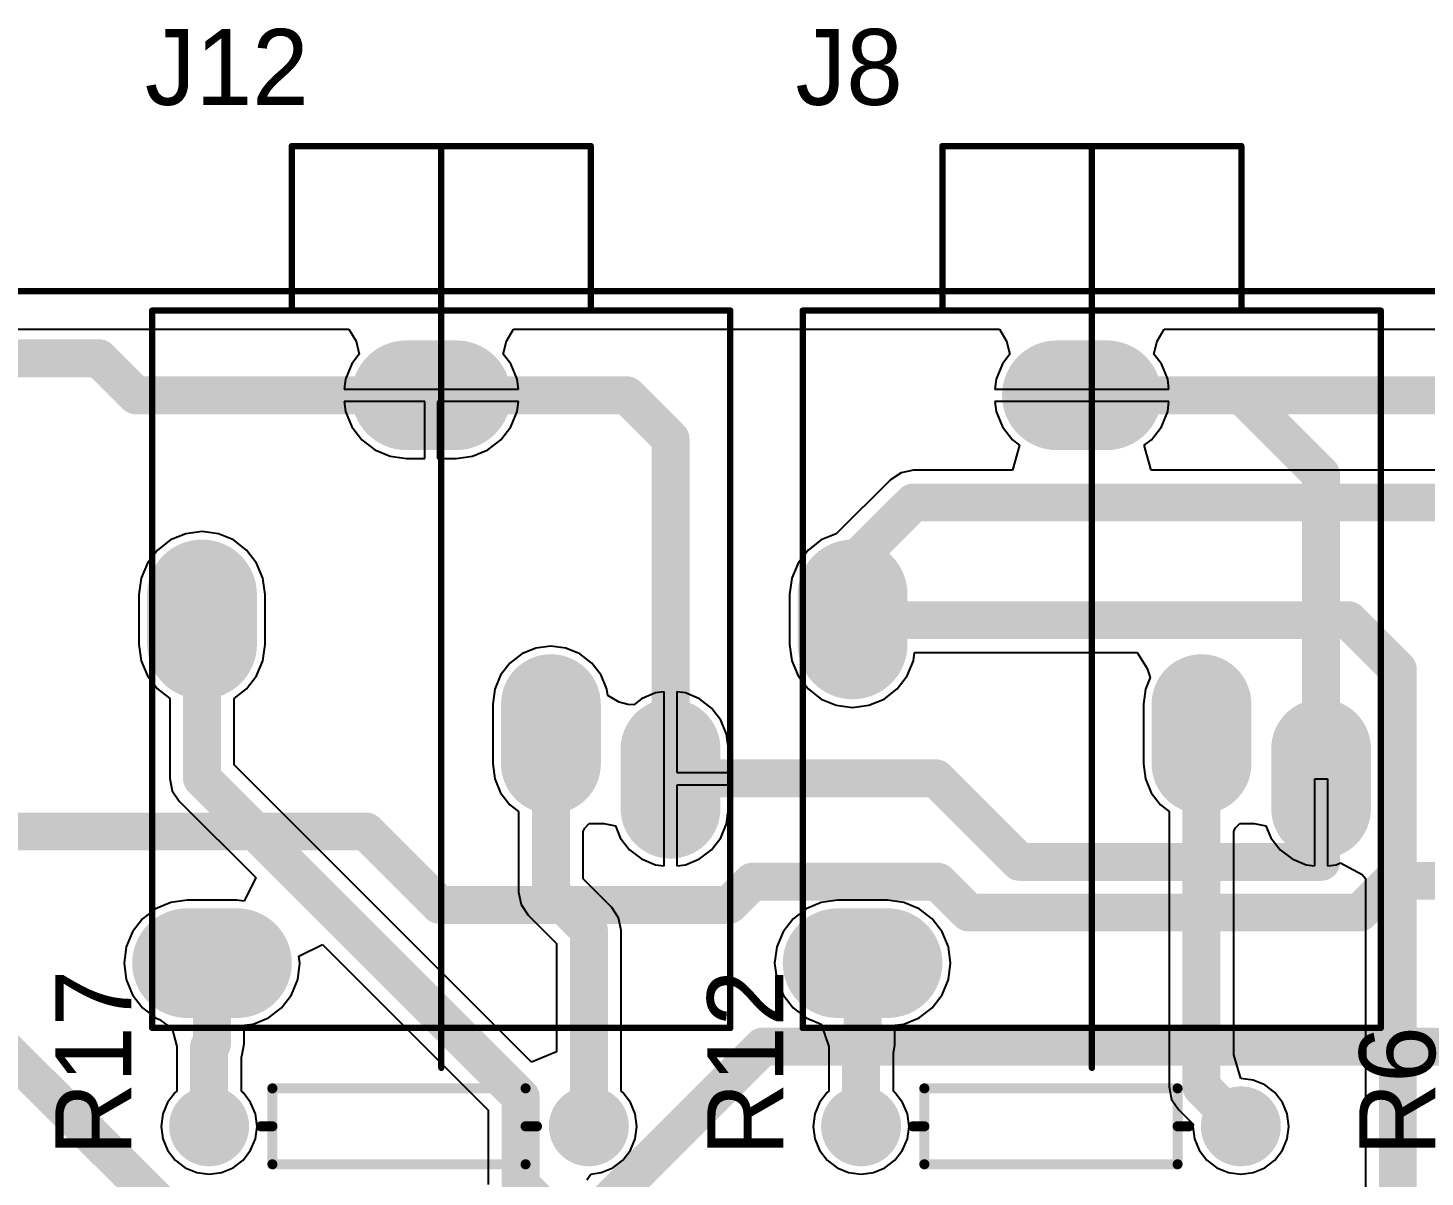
# Model space of a CAD drawing. Header units: millimetres. Extents: x 2.82 to 7.12, y 0.77 to 5.15.
# Drawn here: x 3.882 to 4.986, y 4.245 to 5.153 of the extents above; entities that cross this region are included whole.
import ezdxf

# ---------------------------------------------------------------- set-up
doc = ezdxf.new("R2010")
doc.units = ezdxf.units.MM
doc.header["$MEASUREMENT"] = 0
for name, color, linetype in [('BottomLayer', 5, 'Continuous'), ('BottomSolder', 6, 'Continuous'), ('Mechanical1', 6, 'Continuous'), ('MultiLayer', 9, 'Continuous'), ('PadHoleLayer', 156, 'Continuous'), ('TopLayer', 1, 'Continuous'), ('TopOverlay', 2, 'Continuous'), ('TopSolder', 216, 'Continuous')]:
    doc.layers.add(name, color=color, linetype=linetype)

# ---------------------------------------------------------------- blocks, each defined once
blk = doc.blocks.new('SJ1_3515_32')
at = {"layer": 'BottomLayer'}
for points, const_width in [([(0.0472, 0.4252), (0.0472, 0.3858)], 0.0787), ([(0.3386, 0.4134), (0.2992, 0.4134)], 0.0787), ([(0.4961, 0.252), (0.4961, 0.2126)], 0.0787), ([(0.252, 0.1378), (0.2047, 0.1378)], 0.0709), ([(0.2165, 0.0433), (0.1693, 0.0433)], 0.0709)]:
    blk.add_lwpolyline(points, dxfattribs=dict(at, const_width=const_width))
for points, const_width in [([(0.0276, 0.4252, 1), (0.0669, 0.4252, 1)], 0.0394), ([(0.2795, 0.4134, 1), (0.3189, 0.4134, 1)], 0.0394), ([(0.3189, 0.4134, 1), (0.3583, 0.4134, 1)], 0.0394), ([(0.0276, 0.3858, 1), (0.0669, 0.3858, 1)], 0.0394), ([(0.4764, 0.252, 1), (0.5157, 0.252, 1)], 0.0394), ([(0.4764, 0.2126, 1), (0.5157, 0.2126, 1)], 0.0394), ([(0.187, 0.1378, 1), (0.2224, 0.1378, 1)], 0.0354), ([(0.2343, 0.1378, 1), (0.2697, 0.1378, 1)], 0.0354), ([(0.1516, 0.0433, 1), (0.187, 0.0433, 1)], 0.0354), ([(0.1988, 0.0433, 1), (0.2343, 0.0433, 1)], 0.0354)]:
    blk.add_lwpolyline(points, format="xyb", close=True, dxfattribs=dict(at, const_width=const_width))
at = {"layer": 'BottomSolder'}
for points, const_width in [([(0.0472, 0.4252), (0.0472, 0.3858)], 0.0867), ([(0.3386, 0.4134), (0.2992, 0.4134)], 0.0867), ([(0.4961, 0.252), (0.4961, 0.2126)], 0.0867), ([(0.252, 0.1378), (0.2047, 0.1378)], 0.0789), ([(0.2165, 0.0433), (0.1693, 0.0433)], 0.0789)]:
    blk.add_lwpolyline(points, dxfattribs=dict(at, const_width=const_width))
for points, const_width in [([(0.0256, 0.4252, 1), (0.0689, 0.4252, 1)], 0.0434), ([(0.2775, 0.4134, 1), (0.3209, 0.4134, 1)], 0.0434), ([(0.3169, 0.4134, 1), (0.3603, 0.4134, 1)], 0.0434), ([(0.0256, 0.3858, 1), (0.0689, 0.3858, 1)], 0.0434), ([(0.4744, 0.252, 1), (0.5177, 0.252, 1)], 0.0434), ([(0.4744, 0.2126, 1), (0.5177, 0.2126, 1)], 0.0434), ([(0.185, 0.1378, 1), (0.2244, 0.1378, 1)], 0.0394), ([(0.2323, 0.1378, 1), (0.2717, 0.1378, 1)], 0.0394), ([(0.1496, 0.0433, 1), (0.189, 0.0433, 1)], 0.0394), ([(0.1968, 0.0433, 1), (0.2363, 0.0433, 1)], 0.0394)]:
    blk.add_lwpolyline(points, format="xyb", close=True, dxfattribs=dict(at, const_width=const_width))
at = {"layer": 'MultiLayer'}
for points, const_width in [([(0.0472, 0.4252), (0.0472, 0.3858)], 0.0787), ([(0.3386, 0.4134), (0.2992, 0.4134)], 0.0787), ([(0.4961, 0.252), (0.4961, 0.2126)], 0.0787), ([(0.252, 0.1378), (0.2047, 0.1378)], 0.0709), ([(0.2165, 0.0433), (0.1693, 0.0433)], 0.0709)]:
    blk.add_lwpolyline(points, dxfattribs=dict(at, const_width=const_width))
for points, const_width in [([(0.0276, 0.4252, 1), (0.0669, 0.4252, 1)], 0.0394), ([(0.2795, 0.4134, 1), (0.3189, 0.4134, 1)], 0.0394), ([(0.3189, 0.4134, 1), (0.3583, 0.4134, 1)], 0.0394), ([(0.0276, 0.3858, 1), (0.0669, 0.3858, 1)], 0.0394), ([(0.4764, 0.252, 1), (0.5157, 0.252, 1)], 0.0394), ([(0.4764, 0.2126, 1), (0.5157, 0.2126, 1)], 0.0394), ([(0.187, 0.1378, 1), (0.2224, 0.1378, 1)], 0.0354), ([(0.2343, 0.1378, 1), (0.2697, 0.1378, 1)], 0.0354), ([(0.1516, 0.0433, 1), (0.187, 0.0433, 1)], 0.0354), ([(0.1988, 0.0433, 1), (0.2343, 0.0433, 1)], 0.0354)]:
    blk.add_lwpolyline(points, format="xyb", close=True, dxfattribs=dict(at, const_width=const_width))
at = {"layer": 'PadHoleLayer'}
for points, const_width in [([(0.3041, 0.4134, 1), (0.3337, 0.4134, 1)], 0.0295), ([(0.0325, 0.4055, 1), (0.062, 0.4055, 1)], 0.0295), ([(0.4813, 0.2323, 1), (0.5108, 0.2323, 1)], 0.0295), ([(0.2146, 0.1378, 1), (0.2421, 0.1378, 1)], 0.0276), ([(0.1791, 0.0433, 1), (0.2067, 0.0433, 1)], 0.0276)]:
    blk.add_lwpolyline(points, format="xyb", close=True, dxfattribs=dict(at, const_width=const_width))
at = {"layer": 'TopLayer'}
for points, const_width in [([(0.0472, 0.4252), (0.0472, 0.3858)], 0.0787), ([(0.3386, 0.4134), (0.2992, 0.4134)], 0.0787), ([(0.4961, 0.252), (0.4961, 0.2126)], 0.0787), ([(0.252, 0.1378), (0.2047, 0.1378)], 0.0709), ([(0.2165, 0.0433), (0.1693, 0.0433)], 0.0709)]:
    blk.add_lwpolyline(points, dxfattribs=dict(at, const_width=const_width))
for points, const_width in [([(0.0276, 0.4252, 1), (0.0669, 0.4252, 1)], 0.0394), ([(0.2795, 0.4134, 1), (0.3189, 0.4134, 1)], 0.0394), ([(0.3189, 0.4134, 1), (0.3583, 0.4134, 1)], 0.0394), ([(0.0276, 0.3858, 1), (0.0669, 0.3858, 1)], 0.0394), ([(0.4764, 0.252, 1), (0.5157, 0.252, 1)], 0.0394), ([(0.4764, 0.2126, 1), (0.5157, 0.2126, 1)], 0.0394), ([(0.187, 0.1378, 1), (0.2224, 0.1378, 1)], 0.0354), ([(0.2343, 0.1378, 1), (0.2697, 0.1378, 1)], 0.0354), ([(0.1516, 0.0433, 1), (0.187, 0.0433, 1)], 0.0354), ([(0.1988, 0.0433, 1), (0.2343, 0.0433, 1)], 0.0354)]:
    blk.add_lwpolyline(points, format="xyb", close=True, dxfattribs=dict(at, const_width=const_width))
at = {"layer": 'TopOverlay', "const_width": 0.005}
for points in [[(-0.0039, 0.4528), (-0.0039, -0.0039)], [(-0.0039, 0.4528), (0.563, 0.4528)], [(0.563, 0.4528), (0.563, -0.0039)], [(0.563, 0.3425), (0.6929, 0.3425)], [(0.6929, 0.3425), (0.6929, 0.1063)], [(-0.0354, 0.2244), (0.6929, 0.2244)], [(0.563, 0.1063), (0.6929, 0.1063)], [(-0.0039, -0.0039), (0.563, -0.0039)]]:
    blk.add_lwpolyline(points, dxfattribs=at)
at = {"layer": 'TopOverlay', "const_width": 0.0025}
for points in [[(-0.0052, 0.4528, 1), (-0.0027, 0.4528, 1)], [(-0.0052, 0.4528, 1), (-0.0027, 0.4528, 1)], [(0.5617, 0.4528, 1), (0.5642, 0.4528, 1)], [(0.5617, 0.4528, 1), (0.5642, 0.4528, 1)], [(0.5617, 0.3425, 1), (0.5642, 0.3425, 1)], [(0.6917, 0.3425, 1), (0.6942, 0.3425, 1)], [(0.6917, 0.3425, 1), (0.6942, 0.3425, 1)], [(-0.0367, 0.2244, 1), (-0.0342, 0.2244, 1)], [(0.6917, 0.2244, 1), (0.6942, 0.2244, 1)], [(0.5617, 0.1063, 1), (0.5642, 0.1063, 1)], [(0.6917, 0.1063, 1), (0.6942, 0.1063, 1)], [(0.6917, 0.1063, 1), (0.6942, 0.1063, 1)], [(-0.0052, -0.0039, 1), (-0.0027, -0.0039, 1)], [(-0.0052, -0.0039, 1), (-0.0027, -0.0039, 1)], [(0.5617, -0.0039, 1), (0.5642, -0.0039, 1)], [(0.5617, -0.0039, 1), (0.5642, -0.0039, 1)]]:
    blk.add_lwpolyline(points, format="xyb", close=True, dxfattribs=at)
at = {"layer": 'TopSolder'}
for points, const_width in [([(0.0472, 0.4252), (0.0472, 0.3858)], 0.0867), ([(0.3386, 0.4134), (0.2992, 0.4134)], 0.0867), ([(0.4961, 0.252), (0.4961, 0.2126)], 0.0867), ([(0.252, 0.1378), (0.2047, 0.1378)], 0.0789), ([(0.2165, 0.0433), (0.1693, 0.0433)], 0.0789)]:
    blk.add_lwpolyline(points, dxfattribs=dict(at, const_width=const_width))
for points, const_width in [([(0.0256, 0.4252, 1), (0.0689, 0.4252, 1)], 0.0434), ([(0.2775, 0.4134, 1), (0.3209, 0.4134, 1)], 0.0434), ([(0.3169, 0.4134, 1), (0.3603, 0.4134, 1)], 0.0434), ([(0.0256, 0.3858, 1), (0.0689, 0.3858, 1)], 0.0434), ([(0.4744, 0.252, 1), (0.5177, 0.252, 1)], 0.0434), ([(0.4744, 0.2126, 1), (0.5177, 0.2126, 1)], 0.0434), ([(0.185, 0.1378, 1), (0.2244, 0.1378, 1)], 0.0394), ([(0.2323, 0.1378, 1), (0.2717, 0.1378, 1)], 0.0394), ([(0.1496, 0.0433, 1), (0.189, 0.0433, 1)], 0.0394), ([(0.1968, 0.0433, 1), (0.2363, 0.0433, 1)], 0.0394)]:
    blk.add_lwpolyline(points, format="xyb", close=True, dxfattribs=dict(at, const_width=const_width))
blk = doc.blocks.new('SJ1_3515_36')
at = {"layer": 'BottomLayer'}
for points, const_width in [([(0.0472, 0.4252), (0.0472, 0.3858)], 0.0787), ([(0.3386, 0.4134), (0.2992, 0.4134)], 0.0787), ([(0.4961, 0.252), (0.4961, 0.2126)], 0.0787), ([(0.252, 0.1378), (0.2047, 0.1378)], 0.0709), ([(0.2165, 0.0433), (0.1693, 0.0433)], 0.0709)]:
    blk.add_lwpolyline(points, dxfattribs=dict(at, const_width=const_width))
for points, const_width in [([(0.0276, 0.4252, 1), (0.0669, 0.4252, 1)], 0.0394), ([(0.2795, 0.4134, 1), (0.3189, 0.4134, 1)], 0.0394), ([(0.3189, 0.4134, 1), (0.3583, 0.4134, 1)], 0.0394), ([(0.0276, 0.3858, 1), (0.0669, 0.3858, 1)], 0.0394), ([(0.4764, 0.252, 1), (0.5157, 0.252, 1)], 0.0394), ([(0.4764, 0.2126, 1), (0.5157, 0.2126, 1)], 0.0394), ([(0.187, 0.1378, 1), (0.2224, 0.1378, 1)], 0.0354), ([(0.2343, 0.1378, 1), (0.2697, 0.1378, 1)], 0.0354), ([(0.1516, 0.0433, 1), (0.187, 0.0433, 1)], 0.0354), ([(0.1988, 0.0433, 1), (0.2343, 0.0433, 1)], 0.0354)]:
    blk.add_lwpolyline(points, format="xyb", close=True, dxfattribs=dict(at, const_width=const_width))
at = {"layer": 'BottomSolder'}
for points, const_width in [([(0.0472, 0.4252), (0.0472, 0.3858)], 0.0867), ([(0.3386, 0.4134), (0.2992, 0.4134)], 0.0867), ([(0.4961, 0.252), (0.4961, 0.2126)], 0.0867), ([(0.252, 0.1378), (0.2047, 0.1378)], 0.0789), ([(0.2165, 0.0433), (0.1693, 0.0433)], 0.0789)]:
    blk.add_lwpolyline(points, dxfattribs=dict(at, const_width=const_width))
for points, const_width in [([(0.0256, 0.4252, 1), (0.0689, 0.4252, 1)], 0.0434), ([(0.2775, 0.4134, 1), (0.3209, 0.4134, 1)], 0.0434), ([(0.3169, 0.4134, 1), (0.3603, 0.4134, 1)], 0.0434), ([(0.0256, 0.3858, 1), (0.0689, 0.3858, 1)], 0.0434), ([(0.4744, 0.252, 1), (0.5177, 0.252, 1)], 0.0434), ([(0.4744, 0.2126, 1), (0.5177, 0.2126, 1)], 0.0434), ([(0.185, 0.1378, 1), (0.2244, 0.1378, 1)], 0.0394), ([(0.2323, 0.1378, 1), (0.2717, 0.1378, 1)], 0.0394), ([(0.1496, 0.0433, 1), (0.189, 0.0433, 1)], 0.0394), ([(0.1968, 0.0433, 1), (0.2363, 0.0433, 1)], 0.0394)]:
    blk.add_lwpolyline(points, format="xyb", close=True, dxfattribs=dict(at, const_width=const_width))
at = {"layer": 'MultiLayer'}
for points, const_width in [([(0.0472, 0.4252), (0.0472, 0.3858)], 0.0787), ([(0.3386, 0.4134), (0.2992, 0.4134)], 0.0787), ([(0.4961, 0.252), (0.4961, 0.2126)], 0.0787), ([(0.252, 0.1378), (0.2047, 0.1378)], 0.0709), ([(0.2165, 0.0433), (0.1693, 0.0433)], 0.0709)]:
    blk.add_lwpolyline(points, dxfattribs=dict(at, const_width=const_width))
for points, const_width in [([(0.0276, 0.4252, 1), (0.0669, 0.4252, 1)], 0.0394), ([(0.2795, 0.4134, 1), (0.3189, 0.4134, 1)], 0.0394), ([(0.3189, 0.4134, 1), (0.3583, 0.4134, 1)], 0.0394), ([(0.0276, 0.3858, 1), (0.0669, 0.3858, 1)], 0.0394), ([(0.4764, 0.252, 1), (0.5157, 0.252, 1)], 0.0394), ([(0.4764, 0.2126, 1), (0.5157, 0.2126, 1)], 0.0394), ([(0.187, 0.1378, 1), (0.2224, 0.1378, 1)], 0.0354), ([(0.2343, 0.1378, 1), (0.2697, 0.1378, 1)], 0.0354), ([(0.1516, 0.0433, 1), (0.187, 0.0433, 1)], 0.0354), ([(0.1988, 0.0433, 1), (0.2343, 0.0433, 1)], 0.0354)]:
    blk.add_lwpolyline(points, format="xyb", close=True, dxfattribs=dict(at, const_width=const_width))
at = {"layer": 'PadHoleLayer'}
for points, const_width in [([(0.3041, 0.4134, 1), (0.3337, 0.4134, 1)], 0.0295), ([(0.0325, 0.4055, 1), (0.062, 0.4055, 1)], 0.0295), ([(0.4813, 0.2323, 1), (0.5108, 0.2323, 1)], 0.0295), ([(0.2146, 0.1378, 1), (0.2421, 0.1378, 1)], 0.0276), ([(0.1791, 0.0433, 1), (0.2067, 0.0433, 1)], 0.0276)]:
    blk.add_lwpolyline(points, format="xyb", close=True, dxfattribs=dict(at, const_width=const_width))
at = {"layer": 'TopLayer'}
for points, const_width in [([(0.0472, 0.4252), (0.0472, 0.3858)], 0.0787), ([(0.3386, 0.4134), (0.2992, 0.4134)], 0.0787), ([(0.4961, 0.252), (0.4961, 0.2126)], 0.0787), ([(0.252, 0.1378), (0.2047, 0.1378)], 0.0709), ([(0.2165, 0.0433), (0.1693, 0.0433)], 0.0709)]:
    blk.add_lwpolyline(points, dxfattribs=dict(at, const_width=const_width))
for points, const_width in [([(0.0276, 0.4252, 1), (0.0669, 0.4252, 1)], 0.0394), ([(0.2795, 0.4134, 1), (0.3189, 0.4134, 1)], 0.0394), ([(0.3189, 0.4134, 1), (0.3583, 0.4134, 1)], 0.0394), ([(0.0276, 0.3858, 1), (0.0669, 0.3858, 1)], 0.0394), ([(0.4764, 0.252, 1), (0.5157, 0.252, 1)], 0.0394), ([(0.4764, 0.2126, 1), (0.5157, 0.2126, 1)], 0.0394), ([(0.187, 0.1378, 1), (0.2224, 0.1378, 1)], 0.0354), ([(0.2343, 0.1378, 1), (0.2697, 0.1378, 1)], 0.0354), ([(0.1516, 0.0433, 1), (0.187, 0.0433, 1)], 0.0354), ([(0.1988, 0.0433, 1), (0.2343, 0.0433, 1)], 0.0354)]:
    blk.add_lwpolyline(points, format="xyb", close=True, dxfattribs=dict(at, const_width=const_width))
at = {"layer": 'TopOverlay', "const_width": 0.005}
for points in [[(-0.0039, 0.4528), (-0.0039, -0.0039)], [(-0.0039, 0.4528), (0.563, 0.4528)], [(0.563, 0.4528), (0.563, -0.0039)], [(0.563, 0.3425), (0.6929, 0.3425)], [(0.6929, 0.3425), (0.6929, 0.1063)], [(-0.0354, 0.2244), (0.6929, 0.2244)], [(0.563, 0.1063), (0.6929, 0.1063)], [(-0.0039, -0.0039), (0.563, -0.0039)]]:
    blk.add_lwpolyline(points, dxfattribs=at)
at = {"layer": 'TopOverlay', "const_width": 0.0025}
for points in [[(-0.0052, 0.4528, 1), (-0.0027, 0.4528, 1)], [(-0.0052, 0.4528, 1), (-0.0027, 0.4528, 1)], [(0.5617, 0.4528, 1), (0.5642, 0.4528, 1)], [(0.5617, 0.4528, 1), (0.5642, 0.4528, 1)], [(0.5617, 0.3425, 1), (0.5642, 0.3425, 1)], [(0.6917, 0.3425, 1), (0.6942, 0.3425, 1)], [(0.6917, 0.3425, 1), (0.6942, 0.3425, 1)], [(-0.0367, 0.2244, 1), (-0.0342, 0.2244, 1)], [(0.6917, 0.2244, 1), (0.6942, 0.2244, 1)], [(0.5617, 0.1063, 1), (0.5642, 0.1063, 1)], [(0.6917, 0.1063, 1), (0.6942, 0.1063, 1)], [(0.6917, 0.1063, 1), (0.6942, 0.1063, 1)], [(-0.0052, -0.0039, 1), (-0.0027, -0.0039, 1)], [(-0.0052, -0.0039, 1), (-0.0027, -0.0039, 1)], [(0.5617, -0.0039, 1), (0.5642, -0.0039, 1)], [(0.5617, -0.0039, 1), (0.5642, -0.0039, 1)]]:
    blk.add_lwpolyline(points, format="xyb", close=True, dxfattribs=at)
at = {"layer": 'TopSolder'}
for points, const_width in [([(0.0472, 0.4252), (0.0472, 0.3858)], 0.0867), ([(0.3386, 0.4134), (0.2992, 0.4134)], 0.0867), ([(0.4961, 0.252), (0.4961, 0.2126)], 0.0867), ([(0.252, 0.1378), (0.2047, 0.1378)], 0.0789), ([(0.2165, 0.0433), (0.1693, 0.0433)], 0.0789)]:
    blk.add_lwpolyline(points, dxfattribs=dict(at, const_width=const_width))
for points, const_width in [([(0.0256, 0.4252, 1), (0.0689, 0.4252, 1)], 0.0434), ([(0.2775, 0.4134, 1), (0.3209, 0.4134, 1)], 0.0434), ([(0.3169, 0.4134, 1), (0.3603, 0.4134, 1)], 0.0434), ([(0.0256, 0.3858, 1), (0.0689, 0.3858, 1)], 0.0434), ([(0.4744, 0.252, 1), (0.5177, 0.252, 1)], 0.0434), ([(0.4744, 0.2126, 1), (0.5177, 0.2126, 1)], 0.0434), ([(0.185, 0.1378, 1), (0.2244, 0.1378, 1)], 0.0394), ([(0.2323, 0.1378, 1), (0.2717, 0.1378, 1)], 0.0394), ([(0.1496, 0.0433, 1), (0.189, 0.0433, 1)], 0.0394), ([(0.1968, 0.0433, 1), (0.2363, 0.0433, 1)], 0.0394)]:
    blk.add_lwpolyline(points, format="xyb", close=True, dxfattribs=dict(at, const_width=const_width))
blk = doc.blocks.new('AXIAL_0_3_48')
at = {"layer": 'BottomLayer', "const_width": 0.0276}
for points in [[(-0.1638, 0, 1), (-0.1362, 0, 1)], [(0.1362, 0, 1), (0.1638, 0, 1)]]:
    blk.add_lwpolyline(points, format="xyb", close=True, dxfattribs=at)
at = {"layer": 'BottomSolder', "const_width": 0.0316}
for points in [[(-0.1658, 0, 1), (-0.1342, 0, 1)], [(0.1342, 0, 1), (0.1658, 0, 1)]]:
    blk.add_lwpolyline(points, format="xyb", close=True, dxfattribs=at)
at = {"layer": 'MultiLayer', "const_width": 0.0276}
for points in [[(-0.1638, 0, 1), (-0.1362, 0, 1)], [(0.1362, 0, 1), (0.1638, 0, 1)]]:
    blk.add_lwpolyline(points, format="xyb", close=True, dxfattribs=at)
at = {"layer": 'PadHoleLayer', "const_width": 0.0167}
for points in [[(-0.1584, 0, 1), (-0.1416, 0, 1)], [(0.1416, 0, 1), (0.1584, 0, 1)]]:
    blk.add_lwpolyline(points, format="xyb", close=True, dxfattribs=at)
at = {"layer": 'TopLayer', "const_width": 0.0276}
for points in [[(-0.1638, 0, 1), (-0.1362, 0, 1)], [(0.1362, 0, 1), (0.1638, 0, 1)]]:
    blk.add_lwpolyline(points, format="xyb", close=True, dxfattribs=at)
at = {"layer": 'TopOverlay', "const_width": 0.00787}
for points in [[(0.1, 0.03), (-0.1, 0.03)], [(-0.1, 0.03), (-0.1, -0.03)], [(0.1, 0.03), (0.1, 0)], [(-0.1, 0), (-0.109, 0)], [(0.1, 0), (0.1, -0.03)], [(0.109, 0), (0.1, 0)], [(0.1, -0.03), (-0.1, -0.03)]]:
    blk.add_lwpolyline(points, dxfattribs=at)
at = {"layer": 'TopOverlay', "const_width": 0.00394}
for points in [[(-0.102, 0.03, 1), (-0.098, 0.03, 1)], [(-0.102, 0.03, 1), (-0.098, 0.03, 1)], [(0.098, 0.03, 1), (0.102, 0.03, 1)], [(0.098, 0.03, 1), (0.102, 0.03, 1)], [(-0.111, 0, 1), (-0.107, 0, 1)], [(-0.102, 0, 1), (-0.098, 0, 1)], [(0.098, 0, 1), (0.102, 0, 1)], [(0.098, 0, 1), (0.102, 0, 1)], [(0.098, 0, 1), (0.102, 0, 1)], [(0.107, 0, 1), (0.111, 0, 1)], [(-0.102, -0.03, 1), (-0.098, -0.03, 1)], [(-0.102, -0.03, 1), (-0.098, -0.03, 1)], [(0.098, -0.03, 1), (0.102, -0.03, 1)], [(0.098, -0.03, 1), (0.102, -0.03, 1)]]:
    blk.add_lwpolyline(points, format="xyb", close=True, dxfattribs=at)
at = {"layer": 'TopSolder', "const_width": 0.0316}
for points in [[(-0.1658, 0, 1), (-0.1342, 0, 1)], [(0.1342, 0, 1), (0.1658, 0, 1)]]:
    blk.add_lwpolyline(points, format="xyb", close=True, dxfattribs=at)
blk = doc.blocks.new('AXIAL_0_3_53')
at = {"layer": 'BottomLayer', "const_width": 0.0276}
for points in [[(-0.1638, 0, 1), (-0.1362, 0, 1)], [(0.1362, 0, 1), (0.1638, 0, 1)]]:
    blk.add_lwpolyline(points, format="xyb", close=True, dxfattribs=at)
at = {"layer": 'BottomSolder', "const_width": 0.0316}
for points in [[(-0.1658, 0, 1), (-0.1342, 0, 1)], [(0.1342, 0, 1), (0.1658, 0, 1)]]:
    blk.add_lwpolyline(points, format="xyb", close=True, dxfattribs=at)
at = {"layer": 'MultiLayer', "const_width": 0.0276}
for points in [[(-0.1638, 0, 1), (-0.1362, 0, 1)], [(0.1362, 0, 1), (0.1638, 0, 1)]]:
    blk.add_lwpolyline(points, format="xyb", close=True, dxfattribs=at)
at = {"layer": 'PadHoleLayer', "const_width": 0.0167}
for points in [[(-0.1584, 0, 1), (-0.1416, 0, 1)], [(0.1416, 0, 1), (0.1584, 0, 1)]]:
    blk.add_lwpolyline(points, format="xyb", close=True, dxfattribs=at)
at = {"layer": 'TopLayer', "const_width": 0.0276}
for points in [[(-0.1638, 0, 1), (-0.1362, 0, 1)], [(0.1362, 0, 1), (0.1638, 0, 1)]]:
    blk.add_lwpolyline(points, format="xyb", close=True, dxfattribs=at)
at = {"layer": 'TopOverlay', "const_width": 0.00787}
for points in [[(0.1, 0.03), (-0.1, 0.03)], [(-0.1, 0.03), (-0.1, -0.03)], [(0.1, 0.03), (0.1, 0)], [(-0.1, 0), (-0.109, 0)], [(0.1, 0), (0.1, -0.03)], [(0.109, 0), (0.1, 0)], [(0.1, -0.03), (-0.1, -0.03)]]:
    blk.add_lwpolyline(points, dxfattribs=at)
at = {"layer": 'TopOverlay', "const_width": 0.00394}
for points in [[(-0.102, 0.03, 1), (-0.098, 0.03, 1)], [(-0.102, 0.03, 1), (-0.098, 0.03, 1)], [(0.098, 0.03, 1), (0.102, 0.03, 1)], [(0.098, 0.03, 1), (0.102, 0.03, 1)], [(-0.111, 0, 1), (-0.107, 0, 1)], [(-0.102, 0, 1), (-0.098, 0, 1)], [(0.098, 0, 1), (0.102, 0, 1)], [(0.098, 0, 1), (0.102, 0, 1)], [(0.098, 0, 1), (0.102, 0, 1)], [(0.107, 0, 1), (0.111, 0, 1)], [(-0.102, -0.03, 1), (-0.098, -0.03, 1)], [(-0.102, -0.03, 1), (-0.098, -0.03, 1)], [(0.098, -0.03, 1), (0.102, -0.03, 1)], [(0.098, -0.03, 1), (0.102, -0.03, 1)]]:
    blk.add_lwpolyline(points, format="xyb", close=True, dxfattribs=at)
at = {"layer": 'TopSolder', "const_width": 0.0316}
for points in [[(-0.1658, 0, 1), (-0.1342, 0, 1)], [(0.1342, 0, 1), (0.1658, 0, 1)]]:
    blk.add_lwpolyline(points, format="xyb", close=True, dxfattribs=at)

msp = doc.modelspace()

# ---------------------------------------------------------------- linework, layer by layer
at = {"layer": 'BottomLayer', "const_width": 0.03}
for points in [[(3.57, 4.892), (3.938, 4.892)], [(3.938, 4.892), (3.9673, 4.8627)], [(3.9673, 4.8627), (4.2005, 4.8627)], [(4.7144, 4.8627), (4.8407, 4.8627)], [(4.8407, 4.8627), (4.9034, 4.8)], [(4.8407, 4.8627), (5.2283, 4.8627)], [(4.9034, 4.5596), (4.9034, 4.8)], [(4.3895, 4.5596), (4.3895, 4.56)], [(4.3895, 4.56), (4.5992, 4.56)], [(4.5992, 4.56), (4.6652, 4.494)], [(4.9034, 4.494), (4.9034, 4.5596)], [(3.803, 4.518), (4.149, 4.518)], [(4.149, 4.518), (4.207, 4.46)], [(4.6652, 4.494), (4.9034, 4.494)], [(4.4357, 4.46), (4.454, 4.4783)], [(4.454, 4.4783), (4.6007, 4.4783)], [(4.6007, 4.4783), (4.625, 4.454)], [(4.934, 4.454), (4.959, 4.479)], [(4.959, 4.479), (5.15, 4.479)], [(4.207, 4.46), (4.4357, 4.46)], [(4.625, 4.454), (4.934, 4.454)], [(3.783, 4.427), (4.175, 4.035)], [(4.255, 4.1407), (4.4623, 4.348)], [(4.4623, 4.348), (6.588, 4.348)]]:
    msp.add_lwpolyline(points, dxfattribs=at)
at = {"layer": 'BottomLayer', "const_width": 0.015}
for points in [[(3.9305, 4.892, 1), (3.9455, 4.892, 1)], [(3.9305, 4.892, 1), (3.9455, 4.892, 1)], [(3.9598, 4.8627, 1), (3.9748, 4.8627, 1)], [(3.9598, 4.8627, 1), (3.9748, 4.8627, 1)], [(4.193, 4.8627, 1), (4.208, 4.8627, 1)], [(4.7069, 4.8627, 1), (4.7219, 4.8627, 1)], [(4.8332, 4.8627, 1), (4.8482, 4.8627, 1)], [(4.8332, 4.8627, 1), (4.8482, 4.8627, 1)], [(4.8332, 4.8627, 1), (4.8482, 4.8627, 1)], [(4.8959, 4.8, 1), (4.9109, 4.8, 1)], [(4.8959, 4.8, 1), (4.9109, 4.8, 1)], [(4.382, 4.56, 1), (4.397, 4.56, 1)], [(4.382, 4.56, 1), (4.397, 4.56, 1)], [(4.382, 4.5596, 1), (4.397, 4.5596, 1)], [(4.5917, 4.56, 1), (4.6067, 4.56, 1)], [(4.5917, 4.56, 1), (4.6067, 4.56, 1)], [(4.8959, 4.5596, 1), (4.9109, 4.5596, 1)], [(4.8959, 4.5596, 1), (4.9109, 4.5596, 1)], [(4.1415, 4.518, 1), (4.1565, 4.518, 1)], [(4.1415, 4.518, 1), (4.1565, 4.518, 1)], [(4.6577, 4.494, 1), (4.6727, 4.494, 1)], [(4.6577, 4.494, 1), (4.6727, 4.494, 1)], [(4.8959, 4.494, 1), (4.9109, 4.494, 1)], [(4.8959, 4.494, 1), (4.9109, 4.494, 1)], [(4.4465, 4.4783, 1), (4.4615, 4.4783, 1)], [(4.4465, 4.4783, 1), (4.4615, 4.4783, 1)], [(4.5932, 4.4783, 1), (4.6082, 4.4783, 1)], [(4.5932, 4.4783, 1), (4.6082, 4.4783, 1)], [(4.9515, 4.479, 1), (4.9665, 4.479, 1)], [(4.9515, 4.479, 1), (4.9665, 4.479, 1)], [(4.1995, 4.46, 1), (4.2145, 4.46, 1)], [(4.1995, 4.46, 1), (4.2145, 4.46, 1)], [(4.4282, 4.46, 1), (4.4432, 4.46, 1)], [(4.4282, 4.46, 1), (4.4432, 4.46, 1)], [(4.6175, 4.454, 1), (4.6325, 4.454, 1)], [(4.6175, 4.454, 1), (4.6325, 4.454, 1)], [(4.9265, 4.454, 1), (4.9415, 4.454, 1)], [(4.9265, 4.454, 1), (4.9415, 4.454, 1)], [(4.4548, 4.348, 1), (4.4698, 4.348, 1)], [(4.4548, 4.348, 1), (4.4698, 4.348, 1)]]:
    msp.add_lwpolyline(points, format="xyb", close=True, dxfattribs=at)
at = {"layer": 'Mechanical1', "const_width": 0.005}
msp.add_lwpolyline([(3.055, 4.945), (7.005, 4.945)], dxfattribs=at)
at = {"layer": 'TopLayer'}
for p, q in [((3.4924, 4.915), (4.1355, 4.915)), ((4.1355, 4.915), (4.1411, 4.9055)), ((4.2599, 4.9055), (4.2655, 4.915)), ((4.2655, 4.915), (4.6494, 4.915)), ((4.6494, 4.915), (4.655, 4.9055)), ((4.7738, 4.9055), (4.7794, 4.915)), ((4.7794, 4.915), (5.1633, 4.915)), ((4.1411, 4.9055), (4.1436, 4.8953)), ((4.2574, 4.8953), (4.2599, 4.9055)), ((4.655, 4.9055), (4.6575, 4.8953)), ((4.7713, 4.8953), (4.7738, 4.9055)), ((4.1436, 4.8953), (4.1377, 4.8876)), ((4.2633, 4.8876), (4.2574, 4.8953)), ((4.6575, 4.8953), (4.6516, 4.8876)), ((4.7772, 4.8876), (4.7713, 4.8953)), ((4.1377, 4.8876), (4.1327, 4.8756)), ((4.2683, 4.8756), (4.2633, 4.8876)), ((4.6516, 4.8876), (4.6466, 4.8756)), ((4.7822, 4.8756), (4.7772, 4.8876)), ((4.1327, 4.8756), (4.1317, 4.8677)), ((4.1317, 4.8677), (4.2005, 4.8677)), ((4.2005, 4.8677), (4.2693, 4.8677)), ((4.2693, 4.8677), (4.2683, 4.8756)), ((4.6466, 4.8756), (4.6456, 4.8677)), ((4.6456, 4.8677), (4.7144, 4.8677)), ((4.7144, 4.8677), (4.7832, 4.8677)), ((4.7832, 4.8677), (4.7822, 4.8756)), ((4.1955, 4.8577), (4.1317, 4.8577)), ((4.1317, 4.8577), (4.1327, 4.8498)), ((4.1955, 4.8129), (4.1955, 4.8577)), ((4.2693, 4.8577), (4.2055, 4.8577)), ((4.2055, 4.8577), (4.2055, 4.8129)), ((4.2683, 4.8498), (4.2693, 4.8577)), ((4.7144, 4.8577), (4.6456, 4.8577)), ((4.6456, 4.8577), (4.6466, 4.8498)), ((4.7832, 4.8577), (4.7144, 4.8577)), ((4.7822, 4.8498), (4.7832, 4.8577)), ((4.1327, 4.8498), (4.1377, 4.8378)), ((4.2633, 4.8378), (4.2683, 4.8498)), ((4.6466, 4.8498), (4.6516, 4.8378)), ((4.7772, 4.8378), (4.7822, 4.8498)), ((4.1377, 4.8378), (4.1456, 4.8275)), ((4.2554, 4.8275), (4.2633, 4.8378)), ((4.6516, 4.8378), (4.6595, 4.8275)), ((4.7693, 4.8275), (4.7772, 4.8378)), ((4.1456, 4.8275), (4.1559, 4.8196)), ((4.2451, 4.8196), (4.2554, 4.8275)), ((4.6595, 4.8275), (4.6652, 4.8232)), ((4.6652, 4.8232), (4.6597, 4.8035)), ((4.7637, 4.8232), (4.7693, 4.8275)), ((4.7692, 4.8035), (4.7637, 4.8232)), ((4.1559, 4.8196), (4.1679, 4.8146)), ((4.1679, 4.8146), (4.1808, 4.8129)), ((4.1808, 4.8129), (4.1955, 4.8129)), ((4.2055, 4.8129), (4.2202, 4.8129)), ((4.2202, 4.8129), (4.2331, 4.8146)), ((4.2331, 4.8146), (4.2451, 4.8196)), ((4.5716, 4.8015), (4.5633, 4.796)), ((4.5813, 4.8035), (4.5716, 4.8015)), ((4.6597, 4.8035), (4.5813, 4.8035)), ((5.1735, 4.8035), (4.7692, 4.8035)), ((4.5633, 4.796), (4.5206, 4.7534)), ((3.9945, 4.7484), (3.9842, 4.7404)), ((4.0065, 4.7533), (3.9945, 4.7484)), ((4.0194, 4.755), (4.0065, 4.7533)), ((4.0323, 4.7533), (4.0194, 4.755)), ((4.0443, 4.7484), (4.0323, 4.7533)), ((4.0546, 4.7404), (4.0443, 4.7484)), ((4.5084, 4.7484), (4.4981, 4.7404)), ((4.5204, 4.7533), (4.5084, 4.7484)), ((4.5206, 4.7534), (4.5204, 4.7533)), ((3.9842, 4.7404), (3.9763, 4.7301)), ((4.0625, 4.7301), (4.0546, 4.7404)), ((4.4981, 4.7404), (4.4902, 4.7301)), ((3.9763, 4.7301), (3.9713, 4.7181)), ((4.0675, 4.7181), (4.0625, 4.7301)), ((4.4902, 4.7301), (4.4852, 4.7181)), ((3.9713, 4.7181), (3.9696, 4.7052)), ((4.0692, 4.7052), (4.0675, 4.7181)), ((4.4852, 4.7181), (4.4835, 4.7052)), ((3.9696, 4.7052), (3.9696, 4.6659)), ((4.0692, 4.6659), (4.0692, 4.7052)), ((4.4835, 4.7052), (4.4835, 4.6659)), ((3.9696, 4.6659), (3.9713, 4.653)), ((4.0675, 4.653), (4.0692, 4.6659)), ((4.2721, 4.6583), (4.2626, 4.651)), ((4.2831, 4.6629), (4.2721, 4.6583)), ((4.295, 4.6644), (4.2831, 4.6629)), ((4.3069, 4.6629), (4.295, 4.6644)), ((4.3179, 4.6583), (4.3069, 4.6629)), ((4.3274, 4.651), (4.3179, 4.6583)), ((4.4835, 4.6659), (4.4852, 4.653)), ((4.5814, 4.653), (4.5823, 4.6595)), ((4.5823, 4.6595), (4.7582, 4.6595)), ((4.7582, 4.6595), (4.766, 4.6467)), ((3.9713, 4.653), (3.9763, 4.641)), ((4.0625, 4.641), (4.0675, 4.653)), ((4.2626, 4.651), (4.2553, 4.6415)), ((4.3347, 4.6415), (4.3274, 4.651)), ((4.4852, 4.653), (4.4902, 4.641)), ((4.5764, 4.641), (4.5814, 4.653)), ((4.766, 4.6467), (4.7685, 4.6398)), ((3.9763, 4.641), (3.9842, 4.6307)), ((4.0546, 4.6307), (4.0625, 4.641)), ((4.2553, 4.6415), (4.2507, 4.6305)), ((4.3393, 4.6305), (4.3347, 4.6415)), ((4.4902, 4.641), (4.4981, 4.6307)), ((4.5685, 4.6307), (4.5764, 4.641)), ((4.7685, 4.6398), (4.7646, 4.6305)), ((3.9842, 4.6307), (3.9939, 4.6232)), ((4.0449, 4.6232), (4.0546, 4.6307)), ((4.2507, 4.6305), (4.2492, 4.6186)), ((4.3399, 4.6255), (4.3393, 4.6305)), ((4.349, 4.6203), (4.3399, 4.6255)), ((4.3776, 4.6275), (4.3666, 4.6229)), ((4.3845, 4.6284), (4.3776, 4.6275)), ((4.3845, 4.5596), (4.3845, 4.6284)), ((4.4013, 4.6275), (4.3945, 4.6284)), ((4.3945, 4.6284), (4.3945, 4.5646)), ((4.4124, 4.6229), (4.4013, 4.6275)), ((4.4981, 4.6307), (4.5084, 4.6227)), ((4.5582, 4.6227), (4.5685, 4.6307)), ((4.7646, 4.6305), (4.7631, 4.6186)), ((3.9939, 4.6232), (3.9939, 4.56)), ((4.0449, 4.5706), (4.0449, 4.6232)), ((4.2492, 4.6186), (4.2492, 4.5714)), ((4.3558, 4.6183), (4.349, 4.6203)), ((4.3605, 4.6182), (4.3558, 4.6183)), ((4.3666, 4.6229), (4.3605, 4.6182)), ((4.4219, 4.6156), (4.4124, 4.6229)), ((4.4292, 4.6061), (4.4219, 4.6156)), ((4.5084, 4.6227), (4.5204, 4.6178)), ((4.5204, 4.6178), (4.5333, 4.6161)), ((4.5333, 4.6161), (4.5462, 4.6178)), ((4.5462, 4.6178), (4.5582, 4.6227)), ((4.7631, 4.6186), (4.7631, 4.5714)), ((4.4338, 4.595), (4.4292, 4.6061)), ((4.4353, 4.5832), (4.4338, 4.595)), ((4.4353, 4.5646), (4.4353, 4.5832)), ((4.2798, 4.3356), (4.0449, 4.5706)), ((4.2492, 4.5714), (4.2507, 4.5595)), ((4.7631, 4.5714), (4.7646, 4.5595)), ((3.9939, 4.56), (3.9959, 4.5502)), ((4.2507, 4.5595), (4.2553, 4.5485)), ((4.3845, 4.4908), (4.3845, 4.5596)), ((4.3945, 4.5646), (4.4353, 4.5646)), ((4.7646, 4.5595), (4.7692, 4.5485)), ((4.8984, 4.4908), (4.8984, 4.5596)), ((4.8984, 4.5596), (4.9084, 4.5596)), ((4.9084, 4.5596), (4.9084, 4.4908)), ((3.9959, 4.5502), (4.0014, 4.542)), ((4.2553, 4.5485), (4.2626, 4.539)), ((4.4353, 4.5546), (4.3945, 4.5546)), ((4.3945, 4.5546), (4.3945, 4.4908)), ((4.4353, 4.5359), (4.4353, 4.5546)), ((4.7692, 4.5485), (4.7765, 4.539)), ((4.0014, 4.542), (4.0618, 4.4816)), ((4.2626, 4.539), (4.2695, 4.5337)), ((4.4338, 4.5241), (4.4353, 4.5359)), ((4.7765, 4.539), (4.7834, 4.5337)), ((4.2695, 4.5337), (4.2695, 4.47)), ((4.7834, 4.5337), (4.7834, 4.3161)), ((4.3205, 4.518), (4.3217, 4.5207)), ((4.3205, 4.4806), (4.3205, 4.518)), ((4.3217, 4.5207), (4.3253, 4.5243)), ((4.3253, 4.5243), (4.3367, 4.5242)), ((4.3367, 4.5242), (4.3459, 4.5225)), ((4.3459, 4.5225), (4.3498, 4.513)), ((4.4292, 4.513), (4.4338, 4.5241)), ((4.8344, 4.518), (4.8356, 4.5207)), ((4.8344, 4.3414), (4.8344, 4.518)), ((4.8356, 4.5207), (4.8392, 4.5243)), ((4.8392, 4.5243), (4.8506, 4.5242)), ((4.8506, 4.5242), (4.8598, 4.5225)), ((4.8598, 4.5225), (4.8637, 4.513)), ((4.3498, 4.513), (4.3571, 4.5035)), ((4.3571, 4.5035), (4.3666, 4.4963)), ((4.4124, 4.4963), (4.4219, 4.5035)), ((4.4219, 4.5035), (4.4292, 4.513)), ((4.8637, 4.513), (4.871, 4.5035)), ((4.871, 4.5035), (4.8805, 4.4963)), ((4.3666, 4.4963), (4.3776, 4.4917)), ((4.4013, 4.4917), (4.4124, 4.4963)), ((4.8805, 4.4963), (4.8915, 4.4917)), ((4.9152, 4.4917), (4.9188, 4.4932)), ((4.9188, 4.4932), (4.9359, 4.4841)), ((4.0618, 4.4816), (4.0526, 4.463)), ((4.3776, 4.4917), (4.3845, 4.4908)), ((4.3945, 4.4908), (4.4013, 4.4917)), ((4.8915, 4.4917), (4.8984, 4.4908)), ((4.9084, 4.4908), (4.9152, 4.4917)), ((4.9359, 4.4841), (4.9385, 4.4808)), ((4.9385, 4.4808), (4.9385, 4.1066)), ((4.2695, 4.47), (4.2715, 4.4602)), ((4.343, 4.458), (4.3205, 4.4806)), ((3.9947, 4.462), (3.9827, 4.457)), ((4.0076, 4.4637), (3.9947, 4.462)), ((4.047, 4.4637), (4.0076, 4.4637)), ((4.0526, 4.463), (4.047, 4.4637)), ((4.2715, 4.4602), (4.277, 4.452)), ((4.5086, 4.462), (4.4966, 4.457)), ((4.5215, 4.4637), (4.5086, 4.462)), ((4.5609, 4.4637), (4.5215, 4.4637)), ((4.5738, 4.462), (4.5609, 4.4637)), ((4.5858, 4.457), (4.5738, 4.462)), ((3.9724, 4.4491), (3.9645, 4.4388)), ((3.9827, 4.457), (3.9724, 4.4491)), ((4.277, 4.452), (4.2995, 4.4294)), ((4.3485, 4.4498), (4.343, 4.458)), ((4.3505, 4.44), (4.3485, 4.4498)), ((4.4863, 4.4491), (4.4784, 4.4388)), ((4.4966, 4.457), (4.4863, 4.4491)), ((4.5961, 4.4491), (4.5858, 4.457)), ((4.604, 4.4388), (4.5961, 4.4491)), ((3.9645, 4.4388), (3.9595, 4.4268)), ((4.3505, 4.3128), (4.3505, 4.44)), ((4.4784, 4.4388), (4.4734, 4.4268)), ((4.609, 4.4268), (4.604, 4.4388)), ((3.9595, 4.4268), (3.9578, 4.4139)), ((4.096, 4.4195), (4.1147, 4.4287)), ((4.1147, 4.4287), (4.2455, 4.2979)), ((4.2995, 4.4294), (4.2995, 4.3438)), ((4.4734, 4.4268), (4.4717, 4.4139)), ((4.6107, 4.4139), (4.609, 4.4268)), ((4.0968, 4.4139), (4.096, 4.4195)), ((3.9578, 4.4139), (3.9595, 4.401)), ((4.0951, 4.401), (4.0968, 4.4139)), ((4.4717, 4.4139), (4.4734, 4.401)), ((4.609, 4.401), (4.6107, 4.4139)), ((3.9595, 4.401), (3.9645, 4.389)), ((4.0901, 4.389), (4.0951, 4.401)), ((4.4734, 4.401), (4.4784, 4.389)), ((4.604, 4.389), (4.609, 4.401)), ((3.9645, 4.389), (3.9724, 4.3787)), ((4.0822, 4.3787), (4.0901, 4.389)), ((4.4784, 4.389), (4.4863, 4.3787)), ((4.5961, 4.3787), (4.604, 4.389)), ((3.9724, 4.3787), (3.9827, 4.3708)), ((3.9827, 4.3708), (3.9858, 4.3695)), ((4.0599, 4.3658), (4.0719, 4.3708)), ((4.0719, 4.3708), (4.0822, 4.3787)), ((4.4863, 4.3787), (4.4966, 4.3708)), ((4.4966, 4.3708), (4.5086, 4.3658)), ((4.5738, 4.3658), (4.5858, 4.3708)), ((4.5858, 4.3708), (4.5961, 4.3787)), ((3.9858, 4.3695), (3.9957, 4.3621)), ((3.9957, 4.3621), (3.9995, 4.348)), ((4.0528, 4.3649), (4.0599, 4.3658)), ((4.0528, 4.3503), (4.0528, 4.3649)), ((4.5086, 4.3658), (4.5145, 4.348)), ((4.5667, 4.3649), (4.5738, 4.3658)), ((4.5667, 4.3492), (4.5667, 4.3649)), ((4.0508, 4.3405), (4.0528, 4.3503)), ((4.5655, 4.3432), (4.5667, 4.3492)), ((3.9995, 4.348), (3.9995, 4.3128)), ((4.0505, 4.34), (4.0508, 4.3405)), ((4.0505, 4.3128), (4.0505, 4.34)), ((4.2995, 4.3438), (4.2798, 4.3356)), ((4.5145, 4.348), (4.5145, 4.3128)), ((4.5655, 4.3128), (4.5655, 4.3432)), ((4.84, 4.3229), (4.8344, 4.3414)), ((4.7834, 4.3161), (4.7853, 4.3063)), ((4.8498, 4.3216), (4.84, 4.3229)), ((4.8589, 4.3178), (4.8498, 4.3216)), ((4.8668, 4.3118), (4.8589, 4.3178)), ((3.9982, 4.3118), (3.9922, 4.3039)), ((3.9995, 4.3128), (3.9982, 4.3118)), ((4.0518, 4.3118), (4.0505, 4.3128)), ((4.0578, 4.3039), (4.0518, 4.3118)), ((4.3518, 4.3118), (4.3505, 4.3128)), ((4.3578, 4.3039), (4.3518, 4.3118)), ((4.5132, 4.3118), (4.5072, 4.3039)), ((4.5145, 4.3128), (4.5132, 4.3118)), ((4.5668, 4.3118), (4.5655, 4.3128)), ((4.5728, 4.3039), (4.5668, 4.3118)), ((4.7853, 4.3063), (4.7909, 4.2981)), ((4.8728, 4.3039), (4.8668, 4.3118)), ((3.9884, 4.2948), (3.9871, 4.285)), ((3.9922, 4.3039), (3.9884, 4.2948)), ((4.0616, 4.2948), (4.0578, 4.3039)), ((4.0629, 4.285), (4.0616, 4.2948)), ((4.2455, 4.2979), (4.2455, 4.239)), ((4.3616, 4.2948), (4.3578, 4.3039)), ((4.3629, 4.285), (4.3616, 4.2948)), ((4.5034, 4.2948), (4.5021, 4.285)), ((4.5072, 4.3039), (4.5034, 4.2948)), ((4.5766, 4.2948), (4.5728, 4.3039)), ((4.5779, 4.285), (4.5766, 4.2948)), ((4.7909, 4.2981), (4.8023, 4.2866)), ((4.8766, 4.2948), (4.8728, 4.3039)), ((4.8779, 4.285), (4.8766, 4.2948)), ((3.9871, 4.285), (3.9884, 4.2752)), ((4.0616, 4.2752), (4.0629, 4.285)), ((4.3616, 4.2752), (4.3629, 4.285)), ((4.5021, 4.285), (4.5034, 4.2752)), ((4.5766, 4.2752), (4.5779, 4.285)), ((4.8023, 4.2866), (4.8021, 4.285)), ((4.8021, 4.285), (4.8034, 4.2752)), ((4.8766, 4.2752), (4.8779, 4.285)), ((3.9884, 4.2752), (3.9922, 4.2661)), ((4.0578, 4.2661), (4.0616, 4.2752)), ((4.3578, 4.2661), (4.3616, 4.2752)), ((4.5034, 4.2752), (4.5072, 4.2661)), ((4.5728, 4.2661), (4.5766, 4.2752)), ((4.8034, 4.2752), (4.8072, 4.2661)), ((4.8728, 4.2661), (4.8766, 4.2752)), ((3.9922, 4.2661), (3.9982, 4.2582)), ((4.0518, 4.2582), (4.0578, 4.2661)), ((4.3518, 4.2582), (4.3578, 4.2661)), ((4.5072, 4.2661), (4.5132, 4.2582)), ((4.5668, 4.2582), (4.5728, 4.2661)), ((4.8072, 4.2661), (4.8132, 4.2582)), ((4.8668, 4.2582), (4.8728, 4.2661)), ((3.9982, 4.2582), (4.0061, 4.2522)), ((4.0061, 4.2522), (4.0152, 4.2484)), ((4.0348, 4.2484), (4.0439, 4.2522)), ((4.0439, 4.2522), (4.0518, 4.2582)), ((4.3348, 4.2484), (4.3439, 4.2522)), ((4.3439, 4.2522), (4.3518, 4.2582)), ((4.5132, 4.2582), (4.5211, 4.2522)), ((4.5211, 4.2522), (4.5302, 4.2484)), ((4.5498, 4.2484), (4.5589, 4.2522)), ((4.5589, 4.2522), (4.5668, 4.2582)), ((4.8132, 4.2582), (4.8211, 4.2522)), ((4.8211, 4.2522), (4.8302, 4.2484)), ((4.8498, 4.2484), (4.8589, 4.2522)), ((4.8589, 4.2522), (4.8668, 4.2582)), ((4.0152, 4.2484), (4.025, 4.2471)), ((4.025, 4.2471), (4.0348, 4.2484)), ((4.3233, 4.2427), (4.3266, 4.2473)), ((4.3266, 4.2473), (4.3348, 4.2484)), ((4.5302, 4.2484), (4.54, 4.2471)), ((4.54, 4.2471), (4.5498, 4.2484)), ((4.8302, 4.2484), (4.84, 4.2471)), ((4.84, 4.2471), (4.8498, 4.2484))]:
    msp.add_line(p, q, dxfattribs=at)
at = {"layer": 'TopLayer', "const_width": 0.03}
for points in [[(4.2005, 4.8627), (4.355, 4.8627)], [(4.355, 4.8627), (4.3895, 4.8282)], [(4.3895, 4.5596), (4.3895, 4.8282)], [(4.5333, 4.73), (4.5813, 4.778)], [(4.5813, 4.778), (5.6, 4.778)], [(4.5333, 4.6856), (4.5333, 4.73)], [(4.0194, 4.56), (4.0194, 4.6856)], [(4.5333, 4.685), (4.5333, 4.6856)], [(4.5333, 4.685), (4.925, 4.685)], [(4.925, 4.685), (4.964, 4.646)], [(4.964, 4.096), (4.964, 4.646)], [(4.295, 4.47), (4.295, 4.595)], [(4.8089, 4.3161), (4.8089, 4.595)], [(4.0194, 4.56), (4.271, 4.3084)], [(4.295, 4.47), (4.325, 4.44)], [(4.325, 4.285), (4.325, 4.44)], [(4.0273, 4.3503), (4.0273, 4.4139)], [(4.5412, 4.3492), (4.5412, 4.4139)], [(4.025, 4.348), (4.0273, 4.3503)], [(4.025, 4.285), (4.025, 4.348)], [(4.54, 4.348), (4.5412, 4.3492)], [(4.54, 4.285), (4.54, 4.348)], [(4.8089, 4.3161), (4.84, 4.285)], [(4.271, 4.239), (4.271, 4.3084)], [(4.271, 4.239), (4.32, 4.19)]]:
    msp.add_lwpolyline(points, dxfattribs=at)
at = {"layer": 'TopLayer', "const_width": 0.015}
for points in [[(4.193, 4.8627, 1), (4.208, 4.8627, 1)], [(4.3475, 4.8627, 1), (4.3625, 4.8627, 1)], [(4.3475, 4.8627, 1), (4.3625, 4.8627, 1)], [(4.382, 4.8282, 1), (4.397, 4.8282, 1)], [(4.382, 4.8282, 1), (4.397, 4.8282, 1)], [(4.5738, 4.778, 1), (4.5888, 4.778, 1)], [(4.5738, 4.778, 1), (4.5888, 4.778, 1)], [(4.5258, 4.73, 1), (4.5408, 4.73, 1)], [(4.5258, 4.73, 1), (4.5408, 4.73, 1)], [(4.0119, 4.6856, 1), (4.0269, 4.6856, 1)], [(4.5258, 4.6856, 1), (4.5408, 4.6856, 1)], [(4.5258, 4.6856, 1), (4.5408, 4.6856, 1)], [(4.5258, 4.685, 1), (4.5408, 4.685, 1)], [(4.5258, 4.685, 1), (4.5408, 4.685, 1)], [(4.9175, 4.685, 1), (4.9325, 4.685, 1)], [(4.9175, 4.685, 1), (4.9325, 4.685, 1)], [(4.9565, 4.646, 1), (4.9715, 4.646, 1)], [(4.9565, 4.646, 1), (4.9715, 4.646, 1)], [(4.2875, 4.595, 1), (4.3025, 4.595, 1)], [(4.8014, 4.595, 1), (4.8164, 4.595, 1)], [(4.0119, 4.56, 1), (4.0269, 4.56, 1)], [(4.0119, 4.56, 1), (4.0269, 4.56, 1)], [(4.382, 4.5596, 1), (4.397, 4.5596, 1)], [(4.2875, 4.47, 1), (4.3025, 4.47, 1)], [(4.2875, 4.47, 1), (4.3025, 4.47, 1)], [(4.3175, 4.44, 1), (4.3325, 4.44, 1)], [(4.3175, 4.44, 1), (4.3325, 4.44, 1)], [(4.0198, 4.4139, 1), (4.0348, 4.4139, 1)], [(4.5337, 4.4139, 1), (4.5487, 4.4139, 1)], [(4.0175, 4.348, 1), (4.0325, 4.348, 1)], [(4.0175, 4.348, 1), (4.0325, 4.348, 1)], [(4.0198, 4.3503, 1), (4.0348, 4.3503, 1)], [(4.0198, 4.3503, 1), (4.0348, 4.3503, 1)], [(4.5325, 4.348, 1), (4.5475, 4.348, 1)], [(4.5325, 4.348, 1), (4.5475, 4.348, 1)], [(4.5337, 4.3492, 1), (4.5487, 4.3492, 1)], [(4.5337, 4.3492, 1), (4.5487, 4.3492, 1)], [(4.8014, 4.3161, 1), (4.8164, 4.3161, 1)], [(4.8014, 4.3161, 1), (4.8164, 4.3161, 1)], [(4.2635, 4.3084, 1), (4.2785, 4.3084, 1)], [(4.2635, 4.3084, 1), (4.2785, 4.3084, 1)], [(4.0175, 4.285, 1), (4.0325, 4.285, 1)], [(4.3175, 4.285, 1), (4.3325, 4.285, 1)], [(4.5325, 4.285, 1), (4.5475, 4.285, 1)], [(4.8325, 4.285, 1), (4.8475, 4.285, 1)], [(4.2635, 4.239, 1), (4.2785, 4.239, 1)], [(4.2635, 4.239, 1), (4.2785, 4.239, 1)]]:
    msp.add_lwpolyline(points, format="xyb", close=True, dxfattribs=at)

# ---------------------------------------------------------------- block references
for name, p, rotation in [('SJ1_3515_36', (4.4328, 4.3667), 90), ('SJ1_3515_32', (4.9467, 4.3667), 90), ('AXIAL_0_3_53', (4.175, 4.285), 180), ('AXIAL_0_3_48', (4.69, 4.285), 180)]:
    msp.add_blockref(name, p, dxfattribs=dict(rotation=rotation))

# ---------------------------------------------------------------- texts
at = {"layer": 'TopOverlay'}
for s, p in [('J12', (3.9743, 5.0922)), ('J8', (4.4882, 5.0922))]:
    msp.add_text(s, height=0.06, dxfattribs=at).set_placement(p)
for s, p in [('R17', (3.9635, 4.2615)), ('R12', (4.4785, 4.2615)), ('R6', (4.9935, 4.2615))]:
    msp.add_text(s, height=0.06, rotation=90, dxfattribs=at).set_placement(p)

doc.saveas('drawing.dxf')
